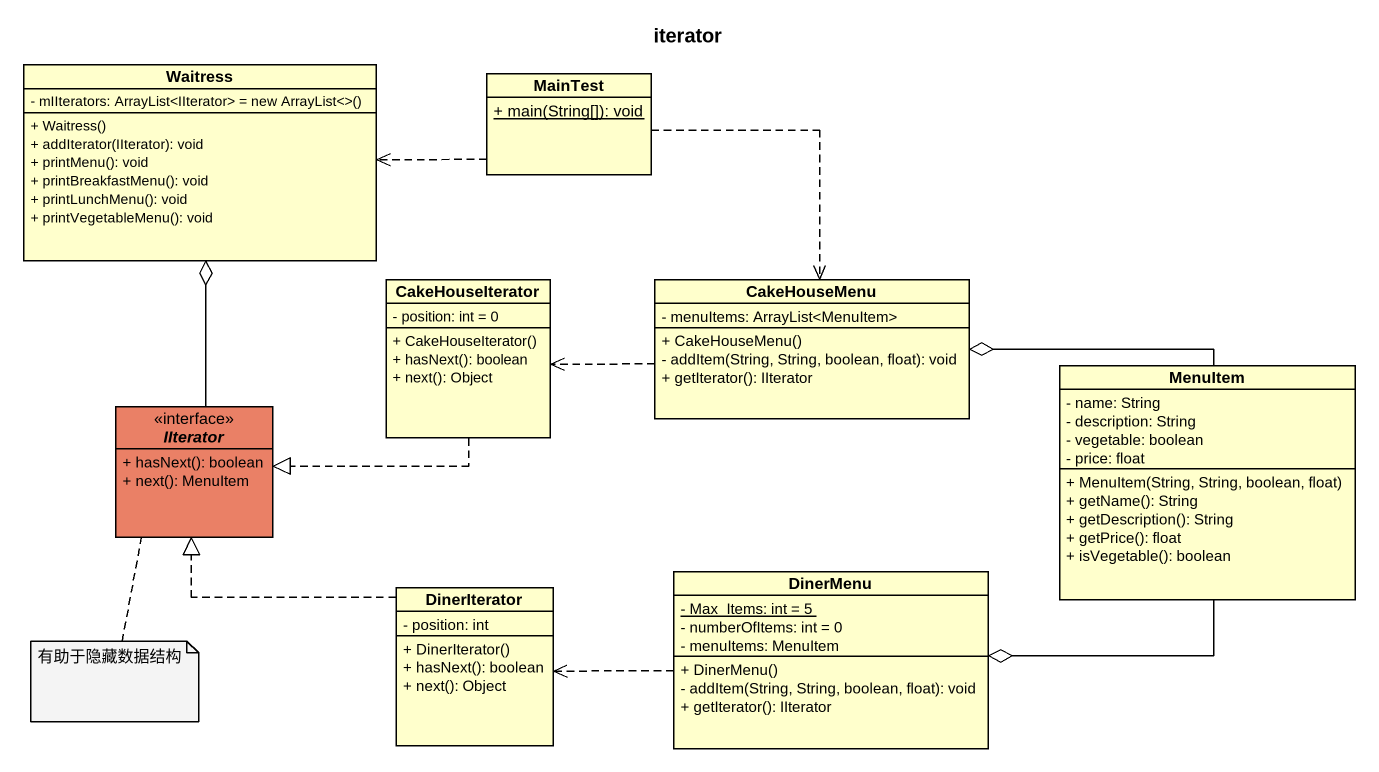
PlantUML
@startuml
title iterator
hide circle
hide empty members
skinparam classAttributeIconSize 0
class Waitress {
  {field} - mIIterators: ArrayList<IIterator> = new ArrayList<>()
  + Waitress()
  + addIterator(IIterator): void
  + printMenu(): void
  + printBreakfastMenu(): void
  + printLunchMenu(): void
  + printVegetableMenu(): void
}
class MainTest {
  {static} + main(String[]): void
}
class CakeHouseIterator {
  - position: int = 0
  + CakeHouseIterator()
  + hasNext(): boolean
  + next(): Object
}
class CakeHouseMenu {
  - menuItems: ArrayList<MenuItem>
  + CakeHouseMenu()
  - addItem(String, String, boolean, float): void
  + getIterator(): IIterator
}
class MenuItem {
  - name: String
  - description: String
  - vegetable: boolean
  - price: float
  + MenuItem(String, String, boolean, float)
  + getName(): String
  + getDescription(): String
  + getPrice(): float
  + isVegetable(): boolean
}
interface IIterator #EA8066 {
  + hasNext(): boolean
  + next(): MenuItem
}
class DinerMenu {
  {static} - Max_Items: int = 5
  - numberOfItems: int = 0
  - menuItems: MenuItem
  + DinerMenu()
  - addItem(String, String, boolean, float): void
  + getIterator(): IIterator
}
class DinerIterator {
  - position: int
  + DinerIterator()
  + hasNext(): boolean
  + next(): Object
}
MainTest .left.> Waitress
MainTest ..> CakeHouseMenu
CakeHouseIterator .left.|> IIterator
CakeHouseMenu .left.> CakeHouseIterator
MenuItem -left-o CakeHouseMenu
MenuItem -left-o DinerMenu
IIterator -up-o Waitress
DinerMenu .left.> DinerIterator
DinerIterator .up.|> IIterator
note bottom of IIterator : 有助于隐藏数据结构
@enduml
